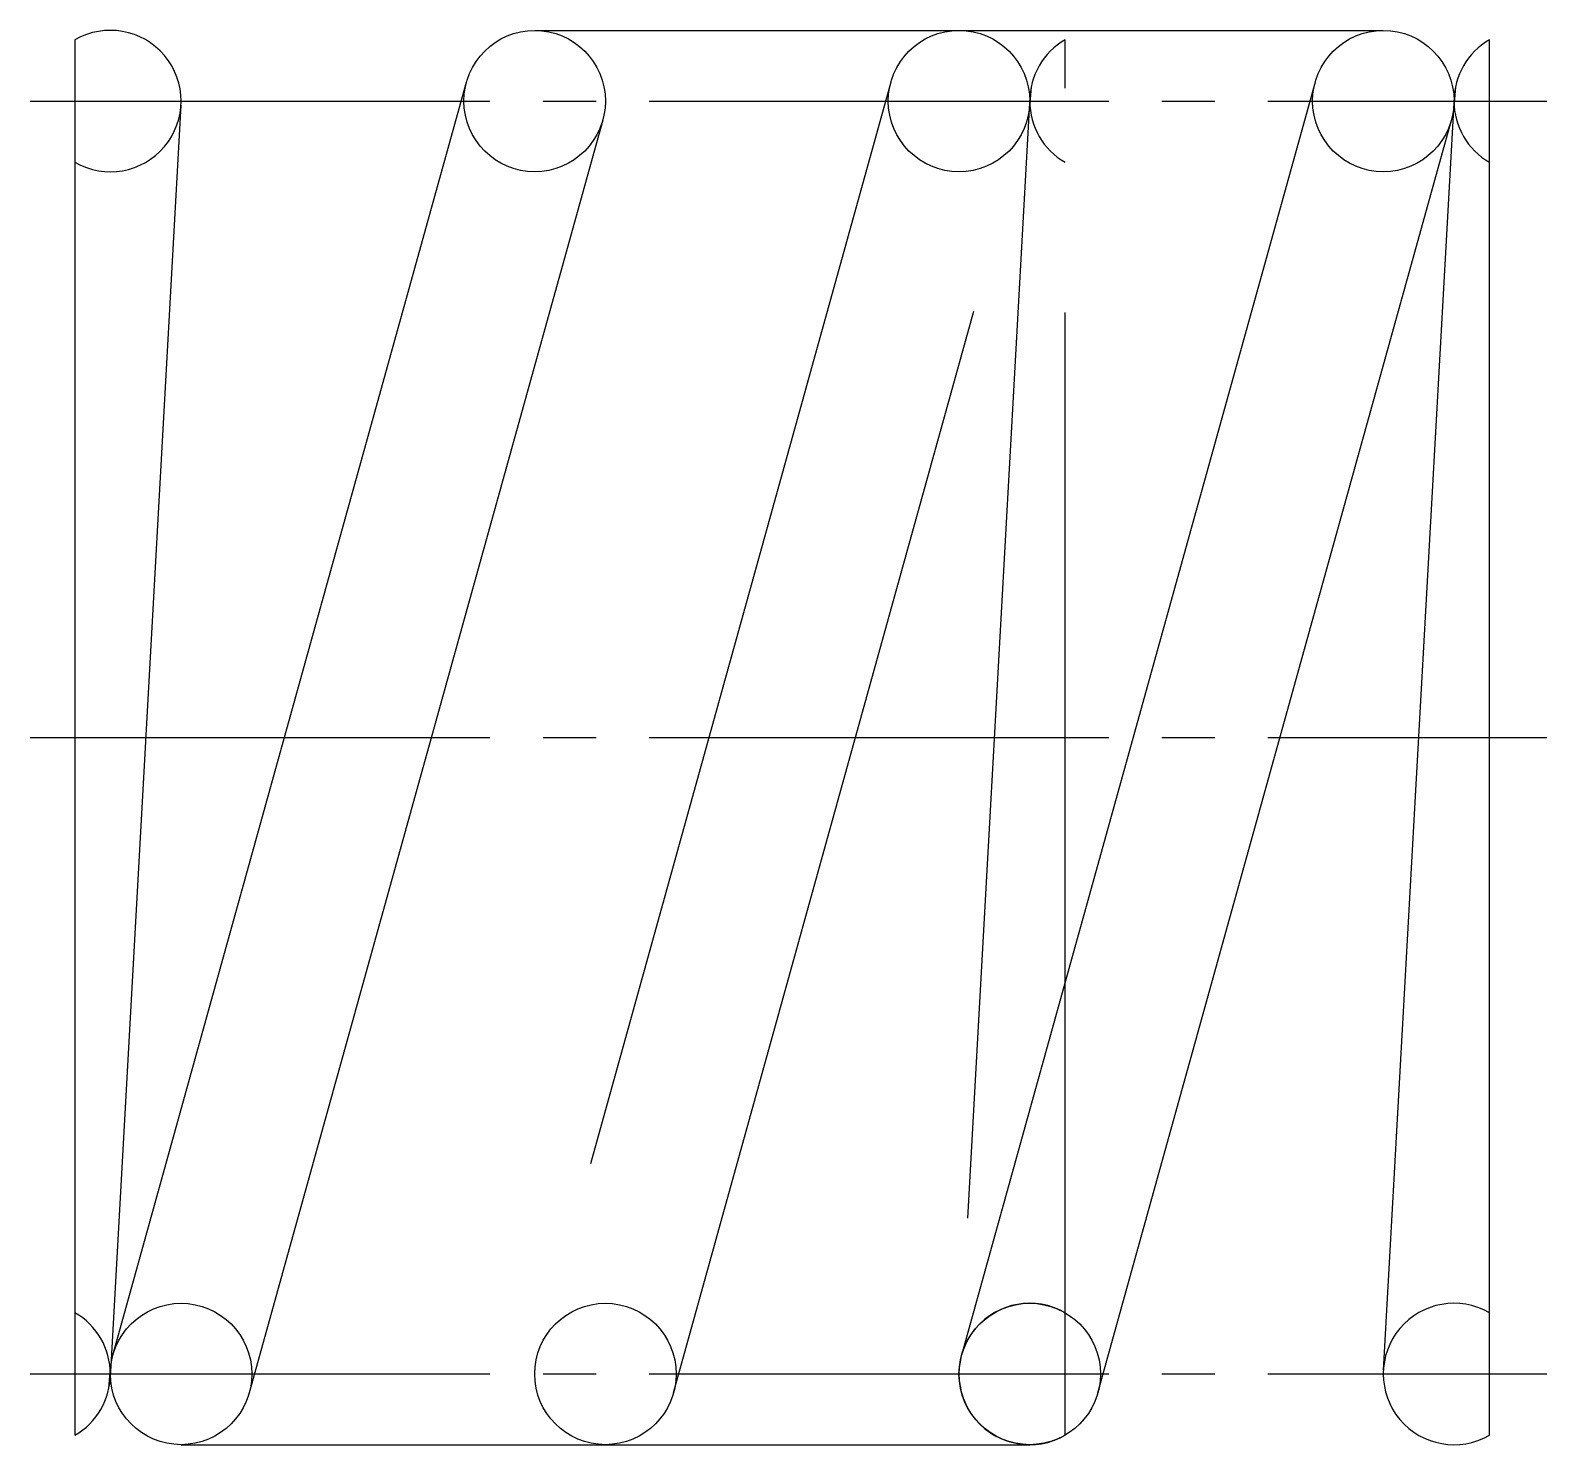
# Model space of a CAD drawing. Extents: x 2.5 to 40.3, y 2.5 to 35.6.
# Drawn here: x 29.58 to 40.3, y 25.6 to 35.6 of the extents above; entities outside this region: 2.
import ezdxf

# ---------------------------------------------------------------- set-up
doc = ezdxf.new("R2010")
doc.units = 0
doc.header["$LTSCALE"] = 0.25
doc.linetypes.add('CENTER', pattern=[17.5, 13, -1.5, 1.5, -1.5])
doc.linetypes.add('PHANTOM', pattern=[63.5, 31.75, -6.35, 6.35, -6.35, 6.35, -6.35])
doc.layers.get('0').update_dxf_attribs({"linetype": 'CONTINUOUS'})
doc.layers.add('CENTER', color=1, linetype='CENTER')

msp = doc.modelspace()

# ---------------------------------------------------------------- linework, layer by layer
at = {"color": 3, "linetype": 'PHANTOM'}
for p, q in [((33.143, 35.599), (39.143, 35.599)), ((36.893, 25.666), (36.893, 35.532)), ((35.661, 35.233), (33.161, 26.233)), ((36.653, 35.2), (36.641, 35.057)), ((36.643, 35.127), (36.143, 26.127)), ((34.124, 25.965), (36.624, 34.965)), ((30.643, 25.599), (36.643, 25.599))]:
    msp.add_line(p, q, dxfattribs=at)
for p, q in [((29.893, 35.532), (29.893, 25.666)), ((39.893, 25.666), (39.893, 35.532)), ((30.161, 26.233), (32.661, 35.233)), ((38.661, 35.233), (36.161, 26.233)), ((39.653, 35.2), (39.641, 35.057)), ((30.642, 35.071), (30.142, 26.071)), ((39.643, 35.127), (39.143, 26.127)), ((33.624, 34.965), (31.124, 25.965)), ((37.124, 25.965), (39.624, 34.965)), ((30.132, 25.998), (30.144, 26.141)), ((32.143, 25.599), (32.143, 25.599)), ((33.643, 25.599), (33.643, 25.599))]:
    msp.add_line(p, q)
for centre in [(33.143, 35.099), (39.143, 35.099), (30.643, 26.099), (36.643, 26.099)]:
    msp.add_circle(centre, 0.5)
for centre in [(36.143, 35.099), (33.643, 26.099)]:
    msp.add_circle(centre, 0.5, dxfattribs=at)
for centre, start, end in [((30.143, 35.099), 240, 120), ((40.143, 35.099), 120, 240), ((39.643, 26.099), 60, 300), ((29.643, 26.099), 300, 60)]:
    msp.add_arc(centre, 0.5, start, end)
for centre, start, end in [((37.143, 35.099), 120, 240), ((36.643, 26.099), 60, 300)]:
    msp.add_arc(centre, 0.5, start, end, dxfattribs=at)
at = {"layer": 'CENTER', "color": 1, "linetype": 'CENTER'}
for p, q in [((29.577, 35.099), (40.298, 35.099)), ((29.577, 30.599), (40.298, 30.599)), ((29.577, 26.099), (40.298, 26.099))]:
    msp.add_line(p, q, dxfattribs=at)

# ---------------------------------------------------------------- texts
for s, p in [('WH10-10', (2.5, 6.25)), ('WH10', (2.5, 2.5))]:
    msp.add_text(s, height=1).set_placement(p)

doc.saveas('drawing.dxf')
